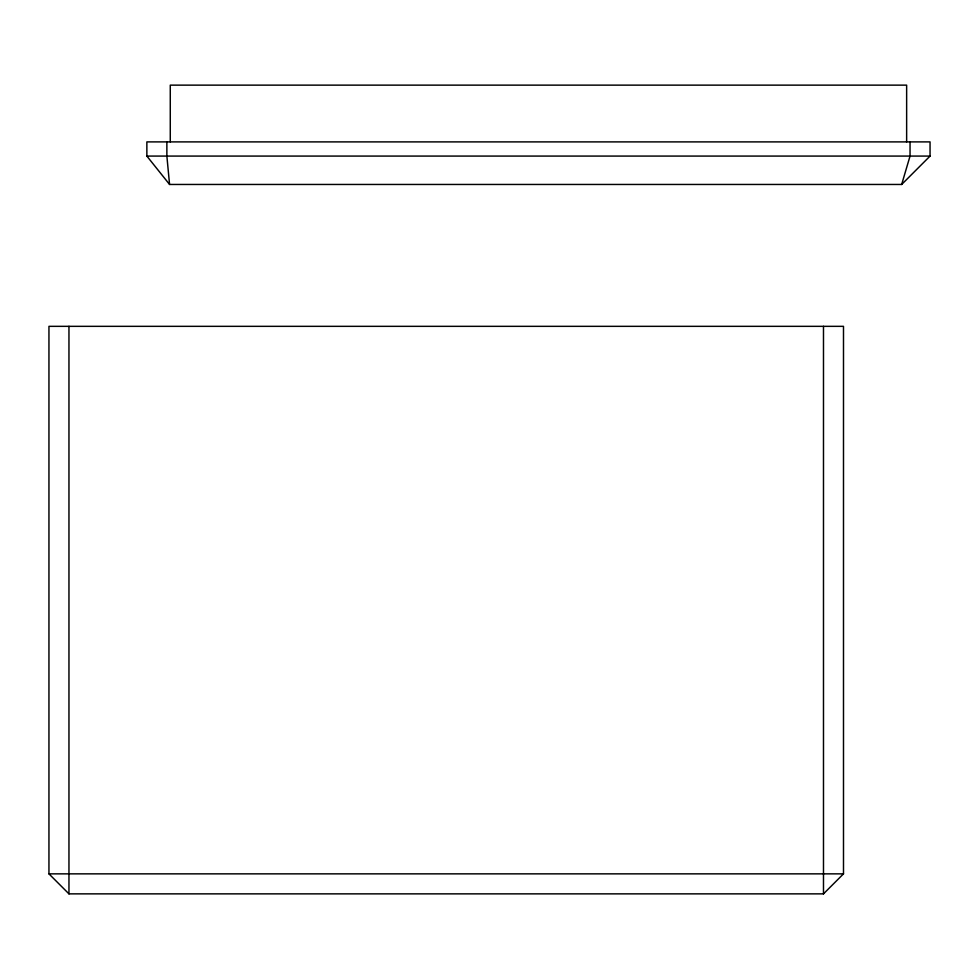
<?xml version="1.0" encoding="UTF-8"?>
<svg xmlns="http://www.w3.org/2000/svg" width="979" height="979" viewBox="0 0 979 979"><rect width="100%" height="100%" fill="white"/><g stroke="black" fill="none" stroke-linecap="round" stroke-linejoin="round"><path stroke-width="1.47" d="M901.671 184.456L930.05 156.077L930.05 141.894L146.862 141.894L146.862 156.077L169.563 184.456L901.671 184.456L910.042 156.077L910.042 141.894M823.486 893.864L843.494 873.855L843.494 326.337L48.95 326.337L48.95 873.855L68.958 893.864L823.486 893.864L823.486 326.337M146.862 156.077L930.05 156.077M48.95 873.855L843.494 873.855M169.563 184.456L166.871 156.077L166.871 141.894M906.64 141.894L906.64 85.136L170.273 85.136L170.273 141.894M68.958 326.337L68.958 893.864"/></g></svg>
